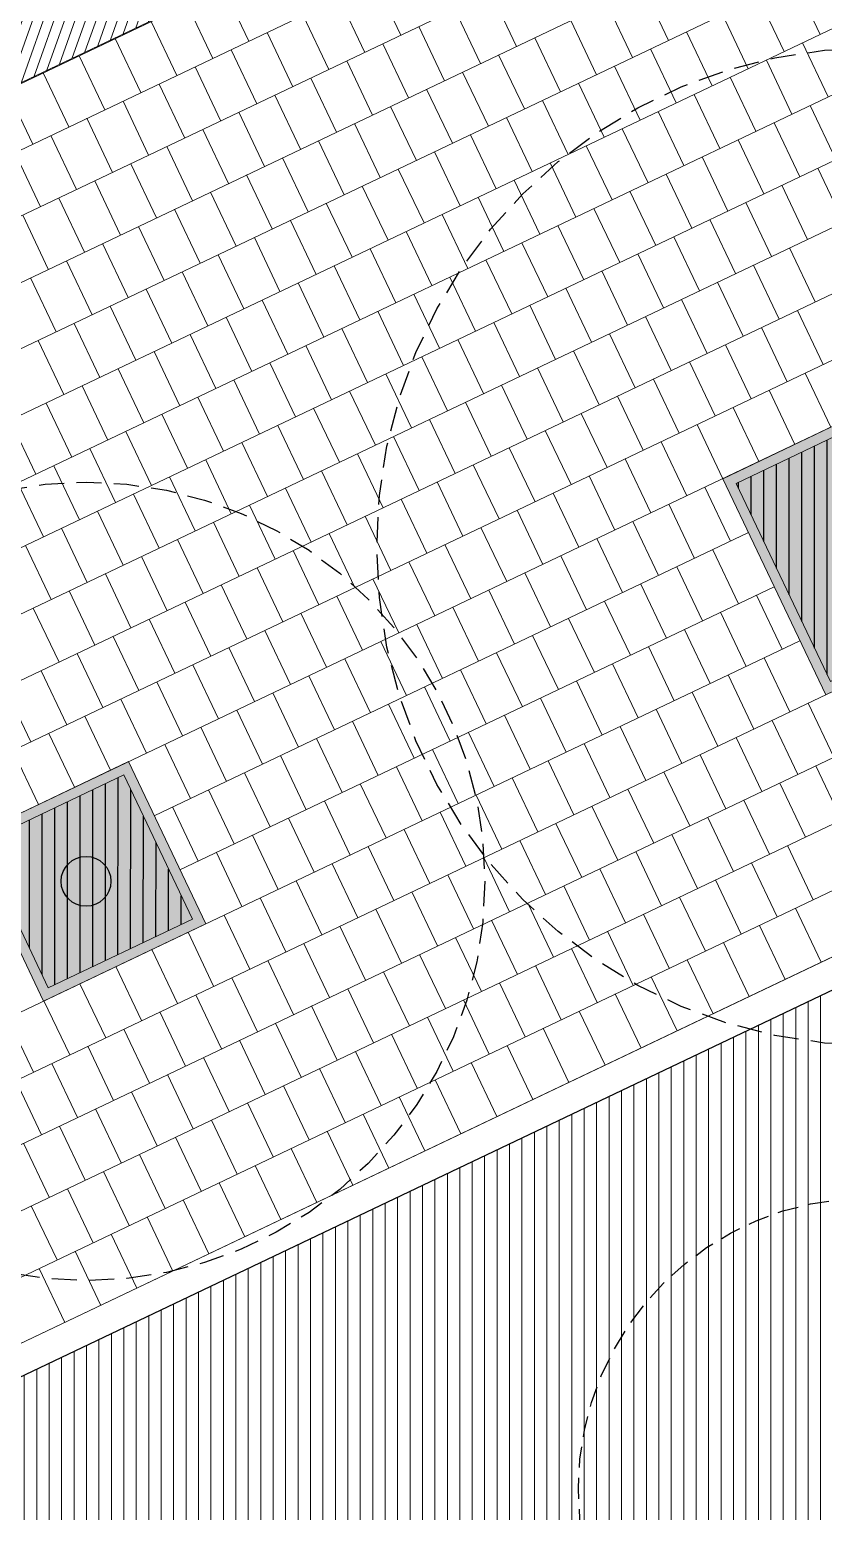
# Model space of a CAD drawing. Header units: metres. Extents: x 678805 to 1359287, y 2747329 to 5497370.
# Drawn here: x 679928.73 to 679936.69, y 2748802.86 to 2748817.71 of the extents above; entities that cross this region are included whole.
import ezdxf
from ezdxf.enums import TextEntityAlignment as Align

# ---------------------------------------------------------------- set-up
doc = ezdxf.new("R2010")
doc.units = ezdxf.units.M
doc.linetypes.add('XREF_MON_SFT_TREES$0$HIDDEN', pattern=[0.375, 0.25, -0.125])
for name, color, linetype in [('00_XREF_MON_HSC_PAVEMENT', 7, 'Continuous'), ('00_XREF_TWQ_SFT_TREES', 7, 'Continuous'), ('XREF_MON_GENERAL_LAYOUT$0$02-L-Edge Line Step -10cm', 6, 'Continuous'), ('XREF_MON_HSC_PAVEMENT$0$03-TR-Tree Pit_Green', 74, 'Continuous'), ('XREF_MON_SFT_TREES$0$SL_TREE_CANOPY', 251, 'XREF_MON_SFT_TREES$0$HIDDEN'), ('XREF_MON_SFT_TREES$0$SL_TREE_TRUNK', 251, 'Continuous')]:
    doc.layers.add(name, color=color, linetype=linetype)
for name, color, linetype, true_color in [('02-L-Waterfeatures 01', 7, 'Continuous', 0x4da6ff), ('XREF_MON_HSC_PAVEMENT$0$03-TR-Tree Pit_White', 7, 'Continuous', 0xfcfcfc), ('XREF_MON_SFT_TREES$0$SL_TREE_ACACIA_NILOTICA', 7, 'Continuous', 0x264d00), ('XREF_MON_SFT_TREES$0$SL_TREE_ALBIZIA_LEBBECK', 7, 'Continuous', 0xa3a300), ('XREF_MON_SFT_TREES$0$SL_TREE_AZADIRACHTA_INDICA', 7, 'Continuous', 0x9ec82d)]:
    doc.layers.add(name, color=color, linetype=linetype, true_color=true_color)
for name, color, linetype, lineweight in [('XREF_MON_GENERAL_LAYOUT$0$02-L-Material Change', 251, 'Continuous', 5), ('XREF_MON_GENERAL_LAYOUT$0$04-BK-Tree Pit', 6, 'Continuous', 5), ('XREF_MON_HSC_PAVEMENT$0$02-L-B-Flat Bar', 251, 'Continuous', 5), ('XREF_MON_HSC_PAVEMENT$0$04-BK-Tree Pit', 6, 'Continuous', 5)]:
    doc.layers.add(name, color=color, linetype=linetype, lineweight=lineweight)
for name, color, linetype, lineweight, true_color in [('XREF_MON_HSC_PAVEMENT$0$02-L-Joints-Paviment_07_Precast Concrete Blocks 60X40', 7, 'Continuous', 5, 0x999999), ('XREF_MON_HSC_PAVEMENT$0$03-TR-Pavement_02_Sealed Gravel', 7, 'Continuous', 5, 0x38321e), ('XREF_MON_HSC_PAVEMENT$0$03-TR-Pavement_07_Precast Concrete Blocks 20X10', 7, 'Continuous', 5, 0x999999), ('XREF_MON_HSC_PAVEMENT$0$03-TR-Pavement_07_Precast Concrete Blocks 60X40', 7, 'Continuous', 5, 0x999999)]:
    doc.layers.add(name, color=color, linetype=linetype, lineweight=lineweight, true_color=true_color)
doc.layers.get('XREF_MON_SFT_TREES$0$SL_TREE_ACACIA_NILOTICA').off()
doc.layers.get('XREF_MON_SFT_TREES$0$SL_TREE_ALBIZIA_LEBBECK').off()
doc.layers.get('XREF_MON_SFT_TREES$0$SL_TREE_AZADIRACHTA_INDICA').off()
doc.styles.add('XREF_MON_GENERAL_LAYOUT$0$Standard', font='arial.ttf')

# ---------------------------------------------------------------- blocks, each defined once
blk = doc.blocks.new('XREF_MON_SFT_TREES$0$Acacia_nilotica')
h = blk.add_hatch()
h.set_pattern_fill('ANSI31', color=256, scale=0.1)
edge = h.paths.add_edge_path()
edge.add_arc((0, 0), 4, 0, 360)
at = {"layer": 'XREF_MON_SFT_TREES$0$SL_TREE_TRUNK'}
h = blk.add_hatch(color=256, dxfattribs=at)
h.dxf.hatch_style = 1
edge = h.paths.add_edge_path()
edge.add_arc((0, 0), 0.25, 0, 360)
at = {"layer": 'XREF_MON_SFT_TREES$0$SL_TREE_CANOPY', "linetype": 'XREF_MON_SFT_TREES$0$HIDDEN'}
blk.add_circle((0, 0), 4, dxfattribs=at)
at = {"layer": 'XREF_MON_SFT_TREES$0$SL_TREE_TRUNK'}
blk.add_circle((0, 0), 0.25, dxfattribs=at)
blk = doc.blocks.new('XREF_MON_SFT_TREES$0$Albizia_lebbeck')
h = blk.add_hatch()
h.set_pattern_fill('ANSI31', color=256, scale=0.1)
edge = h.paths.add_edge_path()
edge.add_arc((0, 0), 5, -25.4481, 334.5519)
at = {"layer": 'XREF_MON_SFT_TREES$0$SL_TREE_TRUNK'}
h = blk.add_hatch(color=256, dxfattribs=at)
h.dxf.hatch_style = 1
edge = h.paths.add_edge_path()
edge.add_arc((0, 0), 0.25, 0, 360)
at = {"layer": 'XREF_MON_SFT_TREES$0$SL_TREE_CANOPY', "linetype": 'XREF_MON_SFT_TREES$0$HIDDEN'}
blk.add_circle((0, 0), 5, dxfattribs=at)
at = {"layer": 'XREF_MON_SFT_TREES$0$SL_TREE_TRUNK'}
blk.add_circle((0, 0), 0.25, dxfattribs=at)
blk = doc.blocks.new('XREF_MON_SFT_TREES$0$Azadirachta_indica')
h = blk.add_hatch()
h.set_pattern_fill('ANSI31', color=256, scale=0.1)
edge = h.paths.add_edge_path()
edge.add_arc((0, 0), 3.5, 0, 360)
at = {"layer": 'XREF_MON_SFT_TREES$0$SL_TREE_TRUNK'}
h = blk.add_hatch(color=256, dxfattribs=at)
h.dxf.hatch_style = 1
edge = h.paths.add_edge_path()
edge.add_arc((0, 0), 0.25, 0, 360)
at = {"layer": 'XREF_MON_SFT_TREES$0$SL_TREE_CANOPY', "linetype": 'XREF_MON_SFT_TREES$0$HIDDEN'}
blk.add_circle((0, 0), 3.5, dxfattribs=at)
at = {"layer": 'XREF_MON_SFT_TREES$0$SL_TREE_TRUNK'}
blk.add_circle((0, 0), 0.25, dxfattribs=at)
blk = doc.blocks.new('XREF_MON_SFT_TREES')
at = {"layer": 'XREF_MON_SFT_TREES$0$SL_TREE_ACACIA_NILOTICA', "rotation": 25.44812939262281}
blk.add_blockref('XREF_MON_SFT_TREES$0$Acacia_nilotica', (679929.296, 2748809.176), dxfattribs=at)
at = {"layer": 'XREF_MON_SFT_TREES$0$SL_TREE_ALBIZIA_LEBBECK', "rotation": 25.44812939262281}
blk.add_blockref('XREF_MON_SFT_TREES$0$Albizia_lebbeck', (679937.212, 2748812.53), dxfattribs=at)
at = {"layer": 'XREF_MON_SFT_TREES$0$SL_TREE_AZADIRACHTA_INDICA', "xscale": 0.8333333332694233, "yscale": 0.8333333332694233, "zscale": 0.8333333332694233}
blk.add_blockref('XREF_MON_SFT_TREES$0$Azadirachta_indica', (679937.151, 2748803.087), dxfattribs=at)
blk = doc.blocks.new('XREF_MON_HSC_PAVEMENT$0$ALCORQUE RECTANGULAR')
at = {"layer": 'XREF_MON_HSC_PAVEMENT$0$03-TR-Tree Pit_Green', "ltscale": 0.3}
h = blk.add_hatch(dxfattribs=at)
h.set_pattern_fill('ANSI31', color=256, scale=0.04, angle=-45)
h.set_pattern_definition([(360, (-2068898.16958, 3428624.0145), (3e-17, 0.127), [])])
h.paths.add_polyline_path([(679903.391, 2748647.421), (679902.702, 2748648.869), (679904.689, 2748649.814), (679905.377, 2748648.367)])
at = {"layer": 'XREF_MON_HSC_PAVEMENT$0$03-TR-Tree Pit_White'}
h = blk.add_hatch(color=256, dxfattribs=at)
h.dxf.hatch_style = 1
h.paths.add_polyline_path([(679903.344, 2748647.288), (679902.569, 2748648.916), (679904.736, 2748649.947), (679905.511, 2748648.319)])
blk = doc.blocks.new('XREF_MON_HSC_PAVEMENT$0$Escocell Quadrat')
at = {"layer": 'XREF_MON_HSC_PAVEMENT$0$03-TR-Tree Pit_Green'}
h = blk.add_hatch(dxfattribs=at)
h.set_pattern_fill('ANSI31', color=256, scale=0.04, angle=19.5514)
h.set_pattern_definition([(64.551379247, (-1794786.01457, -2189831.7944), (-0.114677314033, 0.0545720958565), [])])
h.paths.add_polyline_path([(-1.159, 0.359), (-2.759, 0.359), (-2.759, -1.241), (-1.159, -1.241)])
at = {"layer": 'XREF_MON_HSC_PAVEMENT$0$03-TR-Tree Pit_White'}
h = blk.add_hatch(color=256, dxfattribs=at)
h.dxf.hatch_style = 1
h.paths.add_polyline_path([(-2.859, 0.459), (-1.059, 0.459), (-1.059, -1.341), (-2.859, -1.341)])
at = {"ltscale": 0.3}
blk.add_lwpolyline([(-2.759, -1.241), (-1.159, -1.241), (-1.159, 0.359), (-2.759, 0.359)], close=True, dxfattribs=at)
blk = doc.blocks.new('XREF_MON_HSC_PAVEMENT')
at = {"layer": 'XREF_MON_HSC_PAVEMENT$0$03-TR-Pavement_02_Sealed Gravel', "linetype": 'Continuous'}
h = blk.add_hatch(dxfattribs=at)
h.set_pattern_fill('ANSI31', color=256, scale=0.0393, angle=45)
h.set_pattern_definition([(90, (652974.11672, 2717198.73223), (-0.1247775, 0), [])])
h.paths.add_polyline_path([(679942.353, 2748782.84), (679957.858, 2748787.975), (679962.616, 2748773.612), (679947.111, 2748768.477)], flags=16)
h.paths.add_polyline_path([(679947.422, 2748813.15), (679917.58, 2748798.949), (679953.093, 2748759.365), (679980.42, 2748776.369)])
at = {"layer": 'XREF_MON_HSC_PAVEMENT$0$03-TR-Pavement_07_Precast Concrete Blocks 20X10'}
h = blk.add_hatch(dxfattribs=at)
h.set_pattern_fill('ANSI31', color=256, scale=0.0315, angle=25.5)
h.set_pattern_definition([(70.5, (0, 0), (-0.094275932128, 0.033384858509), [])])
edge = h.paths.add_edge_path()
edge.add_line((679846.747, 2748785.254), (679848.542, 2748781.477))
edge.add_line((679848.542, 2748781.477), (679851.428, 2748780.438))
edge.add_line((679851.428, 2748780.438), (679855.273, 2748782.267))
edge.add_line((679855.273, 2748782.267), (679856.277, 2748785.094))
edge.add_line((679856.277, 2748785.094), (679859.104, 2748784.09))
edge.add_line((679859.104, 2748784.09), (679862.949, 2748785.92))
edge.add_line((679862.949, 2748785.92), (679863.953, 2748788.747))
edge.add_line((679863.953, 2748788.747), (679866.78, 2748787.743))
edge.add_line((679866.78, 2748787.743), (679870.625, 2748789.573))
edge.add_line((679870.625, 2748789.573), (679871.629, 2748792.4))
edge.add_line((679871.629, 2748792.4), (679874.456, 2748791.396))
edge.add_line((679874.456, 2748791.396), (679878.294, 2748793.222))
edge.add_line((679878.294, 2748793.222), (679879.304, 2748796.052))
edge.add_line((679879.304, 2748796.052), (679882.132, 2748795.049))
edge.add_line((679882.132, 2748795.049), (679885.976, 2748796.878))
edge.add_line((679885.976, 2748796.878), (679886.946, 2748799.611))
edge.add_line((679886.946, 2748799.611), (679886.98, 2748799.704))
edge.add_line((679886.98, 2748799.704), (679889.807, 2748798.7))
edge.add_line((679889.807, 2748798.7), (679893.651, 2748800.53))
edge.add_line((679893.651, 2748800.53), (679894.655, 2748803.357))
edge.add_line((679894.655, 2748803.357), (679897.482, 2748802.353))
edge.add_line((679897.482, 2748802.353), (679901.327, 2748804.183))
edge.add_line((679901.327, 2748804.183), (679902.33, 2748807.009))
edge.add_line((679902.33, 2748807.009), (679905.158, 2748806.006))
edge.add_line((679905.158, 2748806.006), (679909.001, 2748807.835))
edge.add_line((679909.001, 2748807.835), (679909.972, 2748810.567))
edge.add_line((679909.972, 2748810.567), (679912.832, 2748809.658))
edge.add_line((679912.832, 2748809.658), (679916.677, 2748811.487))
edge.add_line((679916.677, 2748811.487), (679917.681, 2748814.314))
edge.add_line((679917.681, 2748814.314), (679920.508, 2748813.31))
edge.add_line((679920.508, 2748813.31), (679924.352, 2748815.139))
edge.add_line((679924.352, 2748815.139), (679925.356, 2748817.966))
edge.add_line((679925.356, 2748817.966), (679928.18, 2748816.961))
edge.add_line((679928.18, 2748816.961), (679932.025, 2748818.791))
edge.add_line((679932.025, 2748818.791), (679933.03, 2748821.618))
edge.add_line((679933.03, 2748821.618), (679935.857, 2748820.614))
edge.add_line((679935.857, 2748820.614), (679939.701, 2748822.444))
edge.add_line((679939.701, 2748822.444), (679940.705, 2748825.27))
edge.add_line((679940.705, 2748825.27), (679943.555, 2748824.267))
edge.add_line((679943.555, 2748824.267), (679947.475, 2748826.144))
edge.add_line((679947.475, 2748826.144), (679948.507, 2748829.047))
edge.add_line((679948.507, 2748829.047), (679946.708, 2748832.826))
edge.add_line((679946.708, 2748832.826), (679846.744, 2748785.257))
at = {"layer": 'XREF_MON_HSC_PAVEMENT$0$02-L-B-Flat Bar'}
blk.add_lwpolyline([(679851.427, 2748780.438), (679947.475, 2748826.144)], dxfattribs=at)
at = {"layer": 'XREF_MON_HSC_PAVEMENT$0$02-L-Joints-Paviment_07_Precast Concrete Blocks 60X40'}
for points in [[(679930.672, 2748818.136), (679930.93, 2748817.595)], [(679932.195, 2748818.197), (679932.453, 2748817.655)], [(679934.879, 2748818.145), (679935.137, 2748817.603)], [(679936.401, 2748818.205), (679936.659, 2748817.663)], [(679931.834, 2748818.025), (679932.092, 2748817.483)], [(679933.356, 2748818.085), (679933.614, 2748817.543)], [(679936.04, 2748818.033), (679936.298, 2748817.491)], [(679930.311, 2748817.964), (679930.568, 2748817.423)], [(679931.473, 2748817.853), (679931.73, 2748817.311)], [(679932.995, 2748817.913), (679933.253, 2748817.371)], [(679934.518, 2748817.973), (679934.776, 2748817.431)], [(679935.679, 2748817.861), (679935.937, 2748817.319)], [(679929.949, 2748817.793), (679930.207, 2748817.251)], [(679932.634, 2748817.741), (679932.891, 2748817.199)], [(679934.157, 2748817.801), (679934.415, 2748817.259)], [(679935.318, 2748817.689), (679935.576, 2748817.148)], [(679929.588, 2748817.621), (679929.846, 2748817.079)], [(679931.111, 2748817.681), (679931.369, 2748817.139)], [(679932.272, 2748817.569), (679932.53, 2748817.027)], [(679933.796, 2748817.629), (679934.053, 2748817.088)], [(679936.48, 2748817.578), (679936.738, 2748817.036)], [(679929.227, 2748817.449), (679929.485, 2748816.907)], [(679930.75, 2748817.509), (679931.008, 2748816.967)], [(679931.911, 2748817.397), (679932.169, 2748816.855)], [(679933.434, 2748817.458), (679933.692, 2748816.916)], [(679934.957, 2748817.517), (679935.215, 2748816.976)], [(679936.119, 2748817.406), (679936.376, 2748816.864)], [(679928.866, 2748817.277), (679929.124, 2748816.735)], [(679930.389, 2748817.337), (679930.647, 2748816.795)], [(679933.073, 2748817.286), (679933.331, 2748816.744)], [(679934.596, 2748817.346), (679934.853, 2748816.804)], [(679928.505, 2748817.105), (679928.762, 2748816.563)], [(679930.028, 2748817.165), (679930.286, 2748816.624)], [(679931.55, 2748817.225), (679931.808, 2748816.684)], [(679932.712, 2748817.114), (679932.97, 2748816.572)], [(679934.234, 2748817.174), (679934.492, 2748816.632)], [(679935.757, 2748817.234), (679936.015, 2748816.692)], [(679929.667, 2748816.993), (679929.924, 2748816.452)], [(679931.189, 2748817.053), (679931.447, 2748816.512)], [(679933.873, 2748817.002), (679934.131, 2748816.46)], [(679935.396, 2748817.062), (679935.654, 2748816.52)], [(679936.557, 2748816.95), (679936.815, 2748816.408)], [(679929.305, 2748816.822), (679929.563, 2748816.28)], [(679930.828, 2748816.882), (679931.086, 2748816.34)], [(679932.351, 2748816.942), (679932.609, 2748816.4)], [(679933.512, 2748816.83), (679933.77, 2748816.288)], [(679935.035, 2748816.89), (679935.293, 2748816.349)], [(679928.944, 2748816.65), (679929.202, 2748816.108)], [(679930.467, 2748816.71), (679930.724, 2748816.168)], [(679931.99, 2748816.77), (679932.247, 2748816.228)], [(679933.151, 2748816.658), (679933.409, 2748816.116)], [(679934.674, 2748816.718), (679934.932, 2748816.177)], [(679936.196, 2748816.778), (679936.454, 2748816.237)], [(679930.105, 2748816.538), (679930.363, 2748815.996)], [(679931.628, 2748816.598), (679931.886, 2748816.056)], [(679934.313, 2748816.547), (679934.571, 2748816.005)], [(679935.835, 2748816.606), (679936.093, 2748816.065)], [(679928.583, 2748816.478), (679928.841, 2748815.936)], [(679929.744, 2748816.366), (679930.002, 2748815.824)], [(679931.267, 2748816.426), (679931.525, 2748815.884)], [(679932.79, 2748816.486), (679933.047, 2748815.944)], [(679933.952, 2748816.375), (679934.209, 2748815.833)], [(679935.474, 2748816.435), (679935.732, 2748815.893)], [(679930.906, 2748816.254), (679931.164, 2748815.713)], [(679932.428, 2748816.314), (679932.686, 2748815.773)], [(679935.113, 2748816.263), (679935.37, 2748815.721)], [(679936.636, 2748816.323), (679936.894, 2748815.781)], [(679929.383, 2748816.194), (679929.641, 2748815.652)], [(679930.545, 2748816.083), (679930.803, 2748815.541)], [(679932.067, 2748816.142), (679932.325, 2748815.601)], [(679933.59, 2748816.203), (679933.848, 2748815.661)], [(679934.751, 2748816.091), (679935.009, 2748815.549)], [(679936.275, 2748816.151), (679936.532, 2748815.609)], [(679929.022, 2748816.022), (679929.28, 2748815.48)], [(679930.184, 2748815.911), (679930.442, 2748815.369)], [(679931.706, 2748815.971), (679931.964, 2748815.429)], [(679933.229, 2748816.031), (679933.487, 2748815.489)], [(679934.39, 2748815.919), (679934.648, 2748815.377)], [(679935.913, 2748815.979), (679936.171, 2748815.438)], [(679928.661, 2748815.85), (679928.918, 2748815.309)], [(679931.345, 2748815.799), (679931.603, 2748815.257)], [(679932.868, 2748815.859), (679933.126, 2748815.317)], [(679935.552, 2748815.807), (679935.81, 2748815.266)], [(679929.823, 2748815.739), (679930.08, 2748815.197)], [(679930.984, 2748815.627), (679931.241, 2748815.085)], [(679932.507, 2748815.687), (679932.765, 2748815.145)], [(679934.029, 2748815.747), (679934.287, 2748815.205)], [(679935.191, 2748815.636), (679935.449, 2748815.094)], [(679929.461, 2748815.567), (679929.719, 2748815.025)], [(679932.146, 2748815.515), (679932.403, 2748814.973)], [(679933.668, 2748815.575), (679933.926, 2748815.033)], [(679934.83, 2748815.464), (679935.088, 2748814.922)], [(679936.352, 2748815.524), (679936.61, 2748814.982)], [(679929.1, 2748815.395), (679929.358, 2748814.853)], [(679930.622, 2748815.455), (679930.88, 2748814.913)], [(679931.784, 2748815.343), (679932.042, 2748814.802)], [(679933.307, 2748815.403), (679933.565, 2748814.862)], [(679935.991, 2748815.352), (679936.249, 2748814.81)], [(679928.739, 2748815.223), (679928.997, 2748814.681)], [(679930.261, 2748815.283), (679930.519, 2748814.741)], [(679931.423, 2748815.172), (679931.681, 2748814.63)], [(679932.946, 2748815.231), (679933.203, 2748814.69)], [(679934.469, 2748815.292), (679934.726, 2748814.75)], [(679935.63, 2748815.18), (679935.888, 2748814.638)], [(679929.9, 2748815.111), (679930.158, 2748814.569)], [(679932.584, 2748815.06), (679932.842, 2748814.518)], [(679934.107, 2748815.12), (679934.365, 2748814.578)], [(679929.539, 2748814.939), (679929.797, 2748814.398)], [(679931.062, 2748815), (679931.32, 2748814.458)], [(679932.223, 2748814.888), (679932.481, 2748814.346)], [(679933.746, 2748814.948), (679934.004, 2748814.406)], [(679935.269, 2748815.008), (679935.526, 2748814.466)], [(679936.431, 2748814.896), (679936.688, 2748814.355)], [(679929.178, 2748814.767), (679929.436, 2748814.226)], [(679930.701, 2748814.828), (679930.959, 2748814.286)], [(679933.385, 2748814.776), (679933.643, 2748814.234)], [(679934.907, 2748814.836), (679935.165, 2748814.294)], [(679936.069, 2748814.725), (679936.327, 2748814.183)], [(679928.817, 2748814.596), (679929.074, 2748814.054)], [(679930.34, 2748814.656), (679930.597, 2748814.114)], [(679931.862, 2748814.716), (679932.12, 2748814.174)], [(679933.024, 2748814.604), (679933.282, 2748814.063)], [(679934.546, 2748814.664), (679934.804, 2748814.122)], [(679929.978, 2748814.484), (679930.236, 2748813.942)], [(679931.501, 2748814.544), (679931.759, 2748814.002)], [(679932.663, 2748814.432), (679932.921, 2748813.891)], [(679934.185, 2748814.492), (679934.443, 2748813.951)], [(679935.708, 2748814.553), (679935.966, 2748814.011)], [(679929.617, 2748814.312), (679929.875, 2748813.77)], [(679931.14, 2748814.372), (679931.397, 2748813.83)], [(679933.824, 2748814.32), (679934.082, 2748813.779)], [(679935.347, 2748814.381), (679935.605, 2748813.839)], [(679929.256, 2748814.14), (679929.514, 2748813.598)], [(679930.778, 2748814.2), (679931.036, 2748813.658)], [(679932.302, 2748814.261), (679932.559, 2748813.719)], [(679933.463, 2748814.149), (679933.72, 2748813.607)], [(679934.986, 2748814.209), (679935.244, 2748813.667)], [(679936.508, 2748814.269), (679936.766, 2748813.727)], [(679930.417, 2748814.028), (679930.675, 2748813.487)], [(679931.94, 2748814.089), (679932.198, 2748813.547)], [(679933.101, 2748813.977), (679933.359, 2748813.435)], [(679934.625, 2748814.037), (679934.882, 2748813.495)], [(679936.147, 2748814.097), (679936.405, 2748813.555)], [(679928.895, 2748813.968), (679929.153, 2748813.427)], [(679930.056, 2748813.856), (679930.314, 2748813.315)], [(679931.579, 2748813.917), (679931.837, 2748813.375)], [(679934.263, 2748813.865), (679934.521, 2748813.323)], [(679935.786, 2748813.925), (679936.044, 2748813.383)], [(679928.534, 2748813.797), (679928.792, 2748813.255)], [(679929.695, 2748813.685), (679929.953, 2748813.143)], [(679931.218, 2748813.745), (679931.476, 2748813.203)], [(679932.74, 2748813.805), (679932.998, 2748813.263)], [(679933.902, 2748813.693), (679934.16, 2748813.152)], [(679935.425, 2748813.753), (679935.682, 2748813.211)], [(679930.857, 2748813.573), (679931.115, 2748813.031)], [(679932.379, 2748813.633), (679932.637, 2748813.091)], [(679935.063, 2748813.581), (679935.321, 2748813.04)], [(679929.334, 2748813.513), (679929.591, 2748812.971)], [(679930.496, 2748813.401), (679930.753, 2748812.859)], [(679932.018, 2748813.461), (679932.276, 2748812.919)], [(679933.541, 2748813.521), (679933.799, 2748812.98)], [(679934.702, 2748813.41), (679934.96, 2748812.868)], [(679928.972, 2748813.341), (679929.23, 2748812.799)], [(679931.657, 2748813.289), (679931.915, 2748812.747)], [(679933.18, 2748813.35), (679933.438, 2748812.808)], [(679934.341, 2748813.238), (679934.599, 2748812.696)], [(679928.611, 2748813.169), (679928.869, 2748812.627)], [(679930.134, 2748813.229), (679930.392, 2748812.687)], [(679931.296, 2748813.117), (679931.553, 2748812.576)], [(679932.819, 2748813.178), (679933.076, 2748812.636)], [(679935.503, 2748813.126), (679935.761, 2748812.584)], [(679929.773, 2748813.057), (679930.031, 2748812.516)], [(679930.934, 2748812.945), (679931.192, 2748812.404)], [(679932.457, 2748813.006), (679932.715, 2748812.464)], [(679933.98, 2748813.066), (679934.238, 2748812.524)], [(679935.142, 2748812.954), (679935.4, 2748812.412)], [(679929.412, 2748812.886), (679929.67, 2748812.344)], [(679932.096, 2748812.834), (679932.354, 2748812.292)], [(679933.619, 2748812.894), (679933.876, 2748812.352)], [(679929.051, 2748812.714), (679929.309, 2748812.172)], [(679930.573, 2748812.774), (679930.831, 2748812.232)], [(679931.735, 2748812.662), (679931.993, 2748812.12)], [(679933.257, 2748812.722), (679933.515, 2748812.18)], [(679934.781, 2748812.782), (679935.038, 2748812.241)], [(679928.69, 2748812.542), (679928.947, 2748812)], [(679930.212, 2748812.602), (679930.47, 2748812.06)], [(679932.896, 2748812.55), (679933.154, 2748812.008)], [(679934.419, 2748812.61), (679934.677, 2748812.069)], [(679935.581, 2748812.499), (679935.839, 2748811.957)], [(679929.851, 2748812.43), (679930.109, 2748811.888)], [(679931.374, 2748812.49), (679931.632, 2748811.948)], [(679932.535, 2748812.378), (679932.793, 2748811.836)], [(679934.058, 2748812.439), (679934.316, 2748811.897)], [(679929.49, 2748812.258), (679929.747, 2748811.716)], [(679931.013, 2748812.318), (679931.271, 2748811.777)], [(679932.174, 2748812.206), (679932.432, 2748811.665)], [(679933.697, 2748812.267), (679933.955, 2748811.725)], [(679935.22, 2748812.327), (679935.478, 2748811.785)], [(679929.128, 2748812.086), (679929.386, 2748811.544)], [(679930.652, 2748812.146), (679930.909, 2748811.605)], [(679933.336, 2748812.095), (679933.594, 2748811.553)], [(679934.859, 2748812.155), (679935.116, 2748811.613)], [(679928.767, 2748811.914), (679929.025, 2748811.372)], [(679930.29, 2748811.975), (679930.548, 2748811.433)], [(679931.813, 2748812.034), (679932.07, 2748811.493)], [(679932.975, 2748811.923), (679933.232, 2748811.381)], [(679934.497, 2748811.983), (679934.755, 2748811.441)], [(679936.02, 2748812.043), (679936.278, 2748811.502)], [(679929.929, 2748811.803), (679930.187, 2748811.261)], [(679931.451, 2748811.863), (679931.709, 2748811.321)], [(679932.613, 2748811.751), (679932.871, 2748811.209)], [(679934.136, 2748811.811), (679934.394, 2748811.269)], [(679935.659, 2748811.872), (679935.917, 2748811.33)], [(679929.568, 2748811.631), (679929.826, 2748811.089)], [(679931.09, 2748811.691), (679931.348, 2748811.149)], [(679933.775, 2748811.639), (679934.033, 2748811.098)], [(679935.298, 2748811.7), (679935.556, 2748811.158)], [(679929.207, 2748811.459), (679929.465, 2748810.917)], [(679930.729, 2748811.519), (679930.987, 2748810.977)], [(679932.252, 2748811.579), (679932.51, 2748811.037)], [(679933.414, 2748811.467), (679933.672, 2748810.926)], [(679934.937, 2748811.528), (679935.195, 2748810.986)], [(679930.368, 2748811.347), (679930.626, 2748810.805)], [(679931.891, 2748811.407), (679932.149, 2748810.866)], [(679934.576, 2748811.356), (679934.834, 2748810.814)], [(679936.098, 2748811.416), (679936.355, 2748810.874)], [(679928.846, 2748811.287), (679929.103, 2748810.745)], [(679930.007, 2748811.175), (679930.265, 2748810.633)], [(679931.53, 2748811.235), (679931.788, 2748810.694)], [(679933.053, 2748811.296), (679933.31, 2748810.754)], [(679934.215, 2748811.184), (679934.472, 2748810.642)], [(679935.736, 2748811.244), (679935.994, 2748810.702)], [(679928.484, 2748811.115), (679928.742, 2748810.573)], [(679931.169, 2748811.064), (679931.426, 2748810.522)], [(679932.691, 2748811.124), (679932.949, 2748810.582)], [(679933.853, 2748811.012), (679934.111, 2748810.47)], [(679935.375, 2748811.072), (679935.633, 2748810.53)], [(679929.646, 2748811.003), (679929.903, 2748810.461)], [(679930.807, 2748810.892), (679931.065, 2748810.35)], [(679932.33, 2748810.952), (679932.588, 2748810.41)], [(679935.014, 2748810.9), (679935.272, 2748810.358)], [(679936.537, 2748810.96), (679936.795, 2748810.419)], [(679929.284, 2748810.831), (679929.542, 2748810.29)], [(679930.446, 2748810.72), (679930.704, 2748810.178)], [(679931.969, 2748810.78), (679932.227, 2748810.238)], [(679933.492, 2748810.84), (679933.75, 2748810.299)], [(679934.653, 2748810.728), (679934.911, 2748810.186)], [(679936.176, 2748810.789), (679936.434, 2748810.247)], [(679928.923, 2748810.659), (679929.181, 2748810.118)], [(679931.608, 2748810.608), (679931.866, 2748810.066)], [(679933.131, 2748810.668), (679933.389, 2748810.127)], [(679935.815, 2748810.617), (679936.073, 2748810.075)], [(679928.562, 2748810.488), (679928.82, 2748809.946)], [(679930.085, 2748810.548), (679930.343, 2748810.006)], [(679931.247, 2748810.436), (679931.504, 2748809.894)], [(679932.77, 2748810.497), (679933.028, 2748809.955)], [(679934.292, 2748810.556), (679934.549, 2748810.015)], [(679935.454, 2748810.445), (679935.711, 2748809.903)], [(679930.885, 2748810.264), (679931.143, 2748809.723)], [(679932.409, 2748810.325), (679932.666, 2748809.783)], [(679933.93, 2748810.384), (679934.188, 2748809.843)], [(679935.092, 2748810.273), (679935.35, 2748809.731)], [(679936.615, 2748810.333), (679936.873, 2748809.791)], [(679932.047, 2748810.153), (679932.305, 2748809.611)], [(679933.569, 2748810.213), (679933.827, 2748809.671)], [(679936.254, 2748810.161), (679936.512, 2748809.619)], [(679930.524, 2748810.092), (679930.782, 2748809.551)], [(679931.686, 2748809.981), (679931.944, 2748809.439)], [(679933.208, 2748810.041), (679933.466, 2748809.499)], [(679934.731, 2748810.101), (679934.989, 2748809.559)], [(679935.893, 2748809.989), (679936.151, 2748809.447)], [(679930.163, 2748809.921), (679930.421, 2748809.379)], [(679932.847, 2748809.869), (679933.105, 2748809.327)], [(679934.37, 2748809.929), (679934.628, 2748809.387)], [(679931.325, 2748809.809), (679931.583, 2748809.267)], [(679932.486, 2748809.697), (679932.744, 2748809.155)], [(679934.009, 2748809.757), (679934.267, 2748809.215)], [(679935.532, 2748809.817), (679935.789, 2748809.276)], [(679930.964, 2748809.637), (679931.222, 2748809.095)], [(679932.125, 2748809.525), (679932.382, 2748808.983)], [(679933.648, 2748809.585), (679933.905, 2748809.044)], [(679935.17, 2748809.646), (679935.428, 2748809.104)], [(679936.332, 2748809.534), (679936.59, 2748808.992)], [(679930.603, 2748809.465), (679930.86, 2748808.923)], [(679933.286, 2748809.414), (679933.544, 2748808.872)], [(679934.809, 2748809.474), (679935.067, 2748808.932)], [(679931.763, 2748809.353), (679932.021, 2748808.811)], [(679932.925, 2748809.242), (679933.183, 2748808.7)], [(679934.448, 2748809.302), (679934.706, 2748808.76)], [(679935.971, 2748809.362), (679936.229, 2748808.82)], [(679931.402, 2748809.181), (679931.66, 2748808.639)], [(679934.087, 2748809.13), (679934.345, 2748808.588)], [(679935.61, 2748809.19), (679935.868, 2748808.648)], [(679931.041, 2748809.009), (679931.299, 2748808.468)], [(679932.564, 2748809.07), (679932.822, 2748808.528)], [(679933.726, 2748808.958), (679933.983, 2748808.416)], [(679935.249, 2748809.018), (679935.507, 2748808.477)], [(679930.68, 2748808.838), (679930.938, 2748808.296)], [(679932.203, 2748808.898), (679932.461, 2748808.356)], [(679933.364, 2748808.786), (679933.622, 2748808.244)], [(679934.888, 2748808.846), (679935.145, 2748808.305)], [(679936.41, 2748808.906), (679936.668, 2748808.365)], [(679930.319, 2748808.666), (679930.576, 2748808.124)], [(679931.842, 2748808.726), (679932.1, 2748808.184)], [(679934.526, 2748808.675), (679934.784, 2748808.133)], [(679936.049, 2748808.735), (679936.307, 2748808.193)], [(679929.957, 2748808.494), (679930.215, 2748807.952)], [(679931.481, 2748808.554), (679931.738, 2748808.012)], [(679933.003, 2748808.614), (679933.261, 2748808.072)], [(679934.165, 2748808.503), (679934.423, 2748807.961)], [(679935.688, 2748808.563), (679935.945, 2748808.021)], [(679931.119, 2748808.382), (679931.377, 2748807.84)], [(679932.642, 2748808.442), (679932.9, 2748807.901)], [(679935.326, 2748808.391), (679935.584, 2748807.849)], [(679929.596, 2748808.322), (679929.854, 2748807.78)], [(679930.758, 2748808.21), (679931.016, 2748807.669)], [(679932.281, 2748808.27), (679932.539, 2748807.729)], [(679933.804, 2748808.331), (679934.062, 2748807.789)], [(679934.965, 2748808.219), (679935.223, 2748807.677)], [(679929.235, 2748808.15), (679929.493, 2748807.608)], [(679930.397, 2748808.038), (679930.655, 2748807.497)], [(679931.92, 2748808.099), (679932.178, 2748807.557)], [(679933.443, 2748808.159), (679933.701, 2748807.617)], [(679934.604, 2748808.047), (679934.862, 2748807.505)], [(679928.874, 2748807.978), (679929.132, 2748807.436)], [(679931.558, 2748807.927), (679931.816, 2748807.385)], [(679933.082, 2748807.987), (679933.339, 2748807.445)], [(679928.513, 2748807.806), (679928.77, 2748807.264)], [(679930.036, 2748807.867), (679930.294, 2748807.325)], [(679931.197, 2748807.755), (679931.455, 2748807.213)], [(679932.72, 2748807.815), (679932.978, 2748807.273)], [(679934.243, 2748807.875), (679934.501, 2748807.333)], [(679929.675, 2748807.695), (679929.932, 2748807.153)], [(679932.359, 2748807.643), (679932.617, 2748807.102)], [(679933.882, 2748807.703), (679934.139, 2748807.161)], [(679929.313, 2748807.523), (679929.571, 2748806.981)], [(679930.836, 2748807.583), (679931.094, 2748807.041)], [(679931.998, 2748807.471), (679932.256, 2748806.93)], [(679933.52, 2748807.531), (679933.778, 2748806.99)], [(679928.952, 2748807.351), (679929.21, 2748806.809)], [(679930.475, 2748807.411), (679930.733, 2748806.869)], [(679931.637, 2748807.3), (679931.895, 2748806.758)], [(679933.159, 2748807.36), (679933.417, 2748806.818)], [(679928.591, 2748807.179), (679928.849, 2748806.637)], [(679930.114, 2748807.239), (679930.372, 2748806.697)], [(679932.798, 2748807.188), (679933.056, 2748806.646)], [(679929.753, 2748807.067), (679930.01, 2748806.526)], [(679931.276, 2748807.128), (679931.533, 2748806.586)], [(679932.437, 2748807.016), (679932.695, 2748806.474)], [(679929.391, 2748806.895), (679929.649, 2748806.354)], [(679930.914, 2748806.956), (679931.172, 2748806.414)], [(679929.03, 2748806.724), (679929.288, 2748806.182)], [(679930.553, 2748806.784), (679930.811, 2748806.242)], [(679932.076, 2748806.844), (679932.333, 2748806.302)], [(679930.192, 2748806.612), (679930.45, 2748806.07)], [(679931.714, 2748806.672), (679931.972, 2748806.13)], [(679928.669, 2748806.552), (679928.927, 2748806.01)], [(679929.831, 2748806.44), (679930.089, 2748805.898)], [(679931.353, 2748806.5), (679931.611, 2748805.958)], [(679929.47, 2748806.268), (679929.728, 2748805.727)], [(679930.992, 2748806.328), (679931.25, 2748805.786)], [(679930.631, 2748806.156), (679930.889, 2748805.615)], [(679929.109, 2748806.096), (679929.366, 2748805.555)], [(679930.27, 2748805.984), (679930.527, 2748805.443)], [(679928.747, 2748805.925), (679929.005, 2748805.383)], [(679929.908, 2748805.813), (679930.166, 2748805.271)], [(679929.547, 2748805.641), (679929.805, 2748805.099)], [(679929.186, 2748805.469), (679929.444, 2748804.927)], [(679928.825, 2748805.297), (679929.083, 2748804.755)]]:
    blk.add_lwpolyline(points, dxfattribs=at)
at = {"layer": 'XREF_MON_HSC_PAVEMENT$0$03-TR-Pavement_07_Precast Concrete Blocks 60X40'}
for p, q in [((679602.439, 2748661.942), (679961.734, 2748832.918)), ((679602.698, 2748661.401), (679961.992, 2748832.376)), ((679602.956, 2748660.859), (679962.25, 2748831.835)), ((679603.215, 2748660.318), (679962.509, 2748831.293)), ((679603.474, 2748659.776), (679962.768, 2748830.752)), ((679603.732, 2748659.235), (679963.026, 2748830.21)), ((679733.636, 2748720.387), (679963.285, 2748829.669)), ((679733.894, 2748719.845), (679963.543, 2748829.127)), ((679723.497, 2748714.233), (679963.802, 2748828.586)), ((679906.517, 2748800.661), (679964.06, 2748828.045)), ((679906.774, 2748800.12), (679964.319, 2748827.503)), ((679914.372, 2748803.071), (679964.578, 2748826.962)), ((679911.147, 2748798.878), (679965.612, 2748824.796)), ((679911.541, 2748798.401), (679965.87, 2748824.255)), ((679911.935, 2748797.924), (679966.129, 2748823.713)), ((679912.33, 2748797.447), (679966.387, 2748823.172)), ((679912.724, 2748796.971), (679966.646, 2748822.63)), ((679929.98, 2748809.834), (679935.94, 2748812.67)), ((679930.238, 2748809.292), (679936.198, 2748812.128)), ((679922.735, 2748805.057), (679936.456, 2748811.586))]:
    blk.add_line(p, q, dxfattribs=at)
at = {"layer": 'XREF_MON_HSC_PAVEMENT$0$04-BK-Tree Pit'}
for name, p, rotation in [('XREF_MON_HSC_PAVEMENT$0$ALCORQUE RECTANGULAR', (3428585.63, 2068908.475), 90), ('XREF_MON_HSC_PAVEMENT$0$Escocell Quadrat', (679930.876, 2748810.416), 25.44862075299672)]:
    blk.add_blockref(name, p, dxfattribs=dict(at, rotation=rotation))
blk = doc.blocks.new('XREF_MON_GENERAL_LAYOUT$0$ALCORQUE RECTANGULAR')
blk.add_lwpolyline([(679903.391, 2748647.421), (679902.702, 2748648.868), (679904.689, 2748649.814), (679905.378, 2748648.366)], close=True)
at = {"layer": 'XREF_MON_GENERAL_LAYOUT$0$02-L-Material Change'}
blk.add_lwpolyline([(679903.344, 2748647.288), (679902.569, 2748648.916), (679904.736, 2748649.947), (679905.511, 2748648.319)], close=True, dxfattribs=at)
blk = doc.blocks.new('XREF_MON_GENERAL_LAYOUT$0$Escocell Quadrat')
at = {"ltscale": 0.3}
blk.add_lwpolyline([(-2.759, -1.241), (-1.159, -1.241), (-1.159, 0.359), (-2.759, 0.359)], close=True, dxfattribs=at)
at = {"layer": 'XREF_MON_GENERAL_LAYOUT$0$02-L-Material Change', "ltscale": 0.3}
blk.add_lwpolyline([(-2.859, -1.341), (-1.059, -1.341), (-1.059, 0.459), (-2.859, 0.459)], close=True, dxfattribs=at)
blk = doc.blocks.new('XREF_MON_GENERAL_LAYOUT')
at = {"layer": 'XREF_MON_GENERAL_LAYOUT$0$02-L-Edge Line Step -10cm'}
blk.add_line((679917.58, 2748798.949), (679947.422, 2748813.15), dxfattribs=at)
at = {"layer": 'XREF_MON_GENERAL_LAYOUT$0$02-L-Material Change', "ltscale": 0.3}
blk.add_line((679917.279, 2748799.138), (679947.307, 2748813.428), dxfattribs=at)
blk.add_lwpolyline([(679851.446, 2748780.447), (679947.475, 2748826.144)], dxfattribs=at)
at = {"layer": 'XREF_MON_GENERAL_LAYOUT$0$04-BK-Tree Pit'}
for name, p, rotation in [('XREF_MON_GENERAL_LAYOUT$0$ALCORQUE RECTANGULAR', (3428585.63, 2068908.475), 90), ('XREF_MON_GENERAL_LAYOUT$0$Escocell Quadrat', (679930.876, 2748810.416), 25.44862075299672)]:
    blk.add_blockref(name, p, dxfattribs=dict(at, rotation=rotation))
at = {"style": 'XREF_MON_GENERAL_LAYOUT$0$Standard'}
for tag, rotation, p in [('604,00', 330.2643, (679905.77, 2748776.558)), ('603,00', 330.2643, (679901.861, 2748753.477)), ('600,00', 133.826, (679944.597, 2748745.153)), ('602,00', 330.2643, (679883.319, 2748738.727)), ('601,00', 117.8906, (679920.972, 2748732.87)), ('601,00', 330.2643, (679864.777, 2748723.976)), ('600,00', 40.8833, (679777.405, 2748705.444, 1.17)), ('602,00', 330.2643, (679941.275, 2748705.483)), ('601,00', 40.8833, (679701.798, 2748703.889, 1.17)), ('598,00', 62.091, (679810.267, 2748702.619)), ('600,00', 330.2643, (679877.781, 2748691.131)), ('600,00', 19.5511, (679920.444, 2748685.496)), ('601,00', 330.2643, (679934.813, 2748683.804)), ('599,00', 330.2643, (679854.567, 2748679.061)), ('600,00', 88.3928, (679743.913, 2748675.572)), ('599,00', 20.6086, (679924.26, 2748675.216)), ('601,00', 88.3928, (679728.035, 2748671.318, -2)), ('602,00', 88.3928, (679711.826, 2748665.966, -1)), ('603,00', 88.3928, (679695.615, 2748660.611)), ('599,00', 40.8833, (679788.807, 2748655.829, 1.17)), ('601,00', 40.8833, (679627.612, 2748644.603, 1.17)), ('603,00', 41.7058, (679702.499, 2748628.484, 1.17)), ('600,00', 40.8833, (679645.925, 2748597.926, 1.17)), ('599,00', 34.2277, (679673.574, 2748555.136, 5.34))]:
    blk.add_attdef(tag, text='', height=1, rotation=rotation, dxfattribs=at).set_placement(p, align=Align.MIDDLE)
at = {"ltscale": 0.3, "style": 'XREF_MON_GENERAL_LAYOUT$0$Standard'}
for tag, rotation, p in [('603,50', 330.2643, (679911.501, 2748760.57)), ('602,50', 330.2643, (679892.865, 2748745.846)), ('600,50', 133.826, (679933.048, 2748738.729)), ('601,50', 330.2643, (679873.581, 2748731.671)), ('601,50', 101.2857, (679909.522, 2748726.945)), ('602,50', 330.2643, (679948.625, 2748713.86)), ('600,50', 39.606, (679743.243, 2748706.971)), ('600,50', 330.2643, (679880.266, 2748702.726)), ('600,50', 17.3537, (679917.615, 2748690.554)), ('599,50', 330.2643, (679867.197, 2748684.716)), ('599,50', 18.8944, (679921.71, 2748680.578)), ('599,50', 39.606, (679778.991, 2748677.241)), ('600,50', 88.3928, (679735.925, 2748673.586)), ('601,50', 88.3928, (679719.906, 2748668.581)), ('602,50', 88.3928, (679703.474, 2748663.452)), ('598,50', 330.2643, (679861.765, 2748662.397)), ('601,50', 39.606, (679610.513, 2748662.061)), ('600,00', 41.7058, (679752.308, 2748637.685)), ('601,00', 41.7058, (679736.044, 2748634.538)), ('599,00', 35.0835, (679763.043, 2748634.415, 1.17)), ('602,00', 41.7058, (679720.174, 2748633.096, 1.17)), ('600,00', 35.0835, (679747.063, 2748629.903, 1.17)), ('601,00', 35.0835, (679731.246, 2748625.239, 1.17)), ('600,50', 39.606, (679636.92, 2748621.339)), ('602,00', 35.0835, (679715.4, 2748620.639, 1.17)), ('599,50', 28.7604, (679659.482, 2748574.323))]:
    blk.add_attdef(tag, text='', height=1, rotation=rotation, dxfattribs=at).set_placement(p, align=Align.MIDDLE)

msp = doc.modelspace()

# ---------------------------------------------------------------- block references
at = {"layer": '00_XREF_MON_HSC_PAVEMENT'}
msp.add_blockref('XREF_MON_HSC_PAVEMENT', (0, 0), dxfattribs=at)
at = {"layer": '00_XREF_TWQ_SFT_TREES'}
msp.add_blockref('XREF_MON_SFT_TREES', (0, 0), dxfattribs=at)
at = {"layer": '02-L-Waterfeatures 01', "color": 18, "true_color": 0x000000}
msp.add_blockref('XREF_MON_GENERAL_LAYOUT', (0, 0), dxfattribs=at)

doc.saveas('drawing.dxf')
